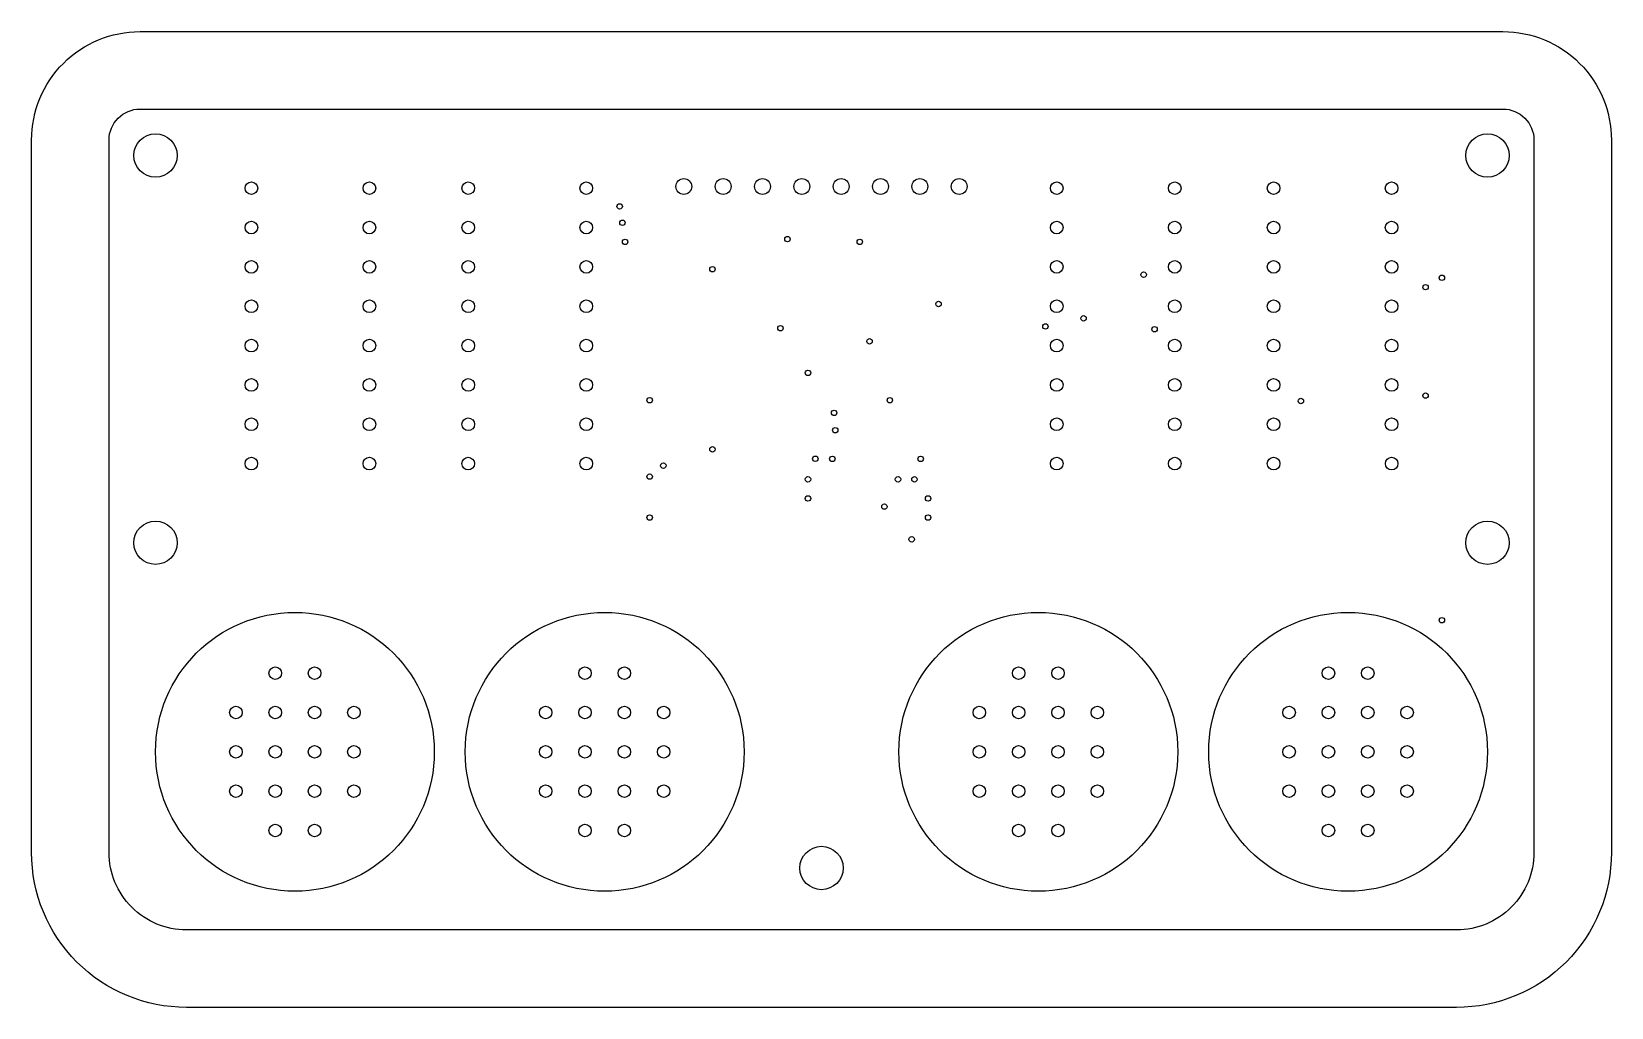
# Model space of a CAD drawing. Header units: millimetres. Extents: x -94 to 8, y -67 to -4.
import ezdxf

# ---------------------------------------------------------------- set-up
doc = ezdxf.new("R2010")
doc.units = ezdxf.units.MM
doc.layers.get('0').update_dxf_attribs({"linetype": 'CONTINUOUS'})

msp = doc.modelspace()

# ---------------------------------------------------------------- linework, layer by layer
for points in [[(8, -11), (8, -57, -0.4142136), (-2, -67), (-84, -67, -0.4142136), (-94, -57), (-94, -11, -0.4142136), (-87, -4), (1, -4, -0.4142136)], [(-89, -11, -0.4142136), (-87, -9), (1, -9, -0.4142136), (3, -11), (3, -57, -0.4142136), (-2, -62), (-84, -62, -0.4142136), (-89, -57)]]:
    msp.add_lwpolyline(points, format="xyb", close=True)
for centre, radius in [((-86, -12), 1.4), ((-86, -12), 1.4), ((0, -12), 1.4), ((0, -12), 1.4), ((-79.81, -14.11), 0.407), ((-72.19, -14.11), 0.407), ((-65.81, -14.11), 0.407), ((-58.19, -14.11), 0.407), ((-51.89, -14), 0.508), ((-49.35, -14), 0.508), ((-46.81, -14), 0.508), ((-44.27, -14), 0.508), ((-41.73, -14), 0.508), ((-39.19, -14), 0.508), ((-36.65, -14), 0.508), ((-34.11, -14), 0.508), ((-27.81, -14.11), 0.407), ((-20.19, -14.11), 0.407), ((-13.81, -14.11), 0.407), ((-6.19, -14.11), 0.407), ((-56.032, -15.286), 0.175), ((-79.81, -16.65), 0.407), ((-72.19, -16.65), 0.407), ((-65.81, -16.65), 0.407), ((-58.19, -16.65), 0.407), ((-55.855, -16.343), 0.175), ((-27.81, -16.65), 0.407), ((-20.19, -16.65), 0.407), ((-13.81, -16.65), 0.407), ((-6.19, -16.65), 0.407), ((-45.2, -17.4), 0.175), ((-55.679, -17.577), 0.175), ((-40.526, -17.577), 0.175), ((-79.81, -19.19), 0.407), ((-72.19, -19.19), 0.407), ((-65.81, -19.19), 0.407), ((-58.19, -19.19), 0.407), ((-50.041, -19.339), 0.175), ((-27.81, -19.19), 0.407), ((-20.19, -19.19), 0.407), ((-13.81, -19.19), 0.407), ((-6.19, -19.19), 0.407), ((-22.201, -19.691), 0.175), ((-4, -20.5), 0.175), ((-2.943, -19.897), 0.175), ((-79.81, -21.73), 0.407), ((-72.19, -21.73), 0.407), ((-65.81, -21.73), 0.407), ((-58.19, -21.73), 0.407), ((-35.445, -21.586), 0.175), ((-27.81, -21.73), 0.407), ((-20.19, -21.73), 0.407), ((-13.81, -21.73), 0.407), ((-6.19, -21.73), 0.407), ((-26.078, -22.51), 0.175), ((-45.65, -23.15), 0.175), ((-28.544, -23.039), 0.175), ((-21.496, -23.215), 0.175), ((-79.81, -24.27), 0.407), ((-72.19, -24.27), 0.407), ((-65.81, -24.27), 0.407), ((-58.19, -24.27), 0.407), ((-39.9, -24), 0.175), ((-27.81, -24.27), 0.407), ((-20.19, -24.27), 0.407), ((-13.81, -24.27), 0.407), ((-6.19, -24.27), 0.407), ((-79.81, -26.81), 0.407), ((-72.19, -26.81), 0.407), ((-65.81, -26.81), 0.407), ((-58.19, -26.81), 0.407), ((-43.874, -26.034), 0.175), ((-27.81, -26.81), 0.407), ((-20.19, -26.81), 0.407), ((-13.81, -26.81), 0.407), ((-6.19, -26.81), 0.407), ((-4, -27.5), 0.175), ((-54.093, -27.796), 0.175), ((-42.186, -28.614), 0.175), ((-38.588, -27.796), 0.175), ((-12.05, -27.85), 0.175), ((-79.81, -29.35), 0.407), ((-72.19, -29.35), 0.407), ((-65.81, -29.35), 0.407), ((-58.19, -29.35), 0.407), ((-42.112, -29.734), 0.175), ((-27.81, -29.35), 0.407), ((-20.19, -29.35), 0.407), ((-13.81, -29.35), 0.407), ((-6.19, -29.35), 0.407), ((-79.81, -31.89), 0.406), ((-72.19, -31.89), 0.406), ((-65.81, -31.89), 0.406), ((-58.19, -31.89), 0.406), ((-50.041, -30.968), 0.175), ((-43.4, -31.578), 0.175), ((-42.3, -31.587), 0.175), ((-36.6, -31.587), 0.175), ((-27.81, -31.89), 0.406), ((-20.19, -31.89), 0.406), ((-13.81, -31.89), 0.406), ((-6.19, -31.89), 0.406), ((-54.093, -32.73), 0.175), ((-53.212, -32.025), 0.175), ((-43.874, -32.906), 0.175), ((-38.059, -32.906), 0.175), ((-37.002, -32.906), 0.175), ((-43.874, -34.139), 0.175), ((-38.94, -34.668), 0.175), ((-36.121, -34.139), 0.175), ((-86, -37), 1.4), ((-86, -37), 1.4), ((-54.093, -35.373), 0.175), ((-36.121, -35.373), 0.175), ((0, -37), 1.4), ((0, -37), 1.4), ((-37.178, -36.782), 0.175), ((-77, -50.5), 9), ((-57, -50.5), 9), ((-29, -50.5), 9), ((-9, -50.5), 9), ((-2.943, -42), 0.175), ((-78.27, -45.42), 0.406), ((-75.73, -45.42), 0.406), ((-58.27, -45.42), 0.406), ((-55.73, -45.42), 0.406), ((-30.27, -45.42), 0.406), ((-27.73, -45.42), 0.406), ((-10.27, -45.42), 0.406), ((-7.73, -45.42), 0.406), ((-80.81, -47.96), 0.406), ((-78.27, -47.96), 0.406), ((-75.73, -47.96), 0.406), ((-73.19, -47.96), 0.406), ((-60.81, -47.96), 0.406), ((-58.27, -47.96), 0.406), ((-55.73, -47.96), 0.406), ((-53.19, -47.96), 0.406), ((-32.81, -47.96), 0.406), ((-30.27, -47.96), 0.406), ((-27.73, -47.96), 0.406), ((-25.19, -47.96), 0.406), ((-12.81, -47.96), 0.406), ((-10.27, -47.96), 0.406), ((-7.73, -47.96), 0.406), ((-5.19, -47.96), 0.406), ((-80.81, -50.5), 0.407), ((-78.27, -50.5), 0.407), ((-75.73, -50.5), 0.407), ((-73.19, -50.5), 0.407), ((-60.81, -50.5), 0.407), ((-58.27, -50.5), 0.407), ((-55.73, -50.5), 0.407), ((-53.19, -50.5), 0.407), ((-32.81, -50.5), 0.407), ((-30.27, -50.5), 0.407), ((-27.73, -50.5), 0.407), ((-25.19, -50.5), 0.407), ((-12.81, -50.5), 0.407), ((-10.27, -50.5), 0.407), ((-7.73, -50.5), 0.407), ((-5.19, -50.5), 0.407), ((-80.81, -53.04), 0.407), ((-78.27, -53.04), 0.407), ((-75.73, -53.04), 0.407), ((-73.19, -53.04), 0.407), ((-60.81, -53.04), 0.407), ((-58.27, -53.04), 0.407), ((-55.73, -53.04), 0.407), ((-53.19, -53.04), 0.407), ((-32.81, -53.04), 0.407), ((-30.27, -53.04), 0.407), ((-27.73, -53.04), 0.407), ((-25.19, -53.04), 0.407), ((-12.81, -53.04), 0.407), ((-10.27, -53.04), 0.407), ((-7.73, -53.04), 0.407), ((-5.19, -53.04), 0.407), ((-78.27, -55.58), 0.407), ((-75.73, -55.58), 0.407), ((-58.27, -55.58), 0.407), ((-55.73, -55.58), 0.407), ((-30.27, -55.58), 0.407), ((-27.73, -55.58), 0.407), ((-10.27, -55.58), 0.407), ((-7.73, -55.58), 0.407), ((-43, -58), 1.4)]:
    msp.add_circle(centre, radius)

doc.saveas('drawing.dxf')
